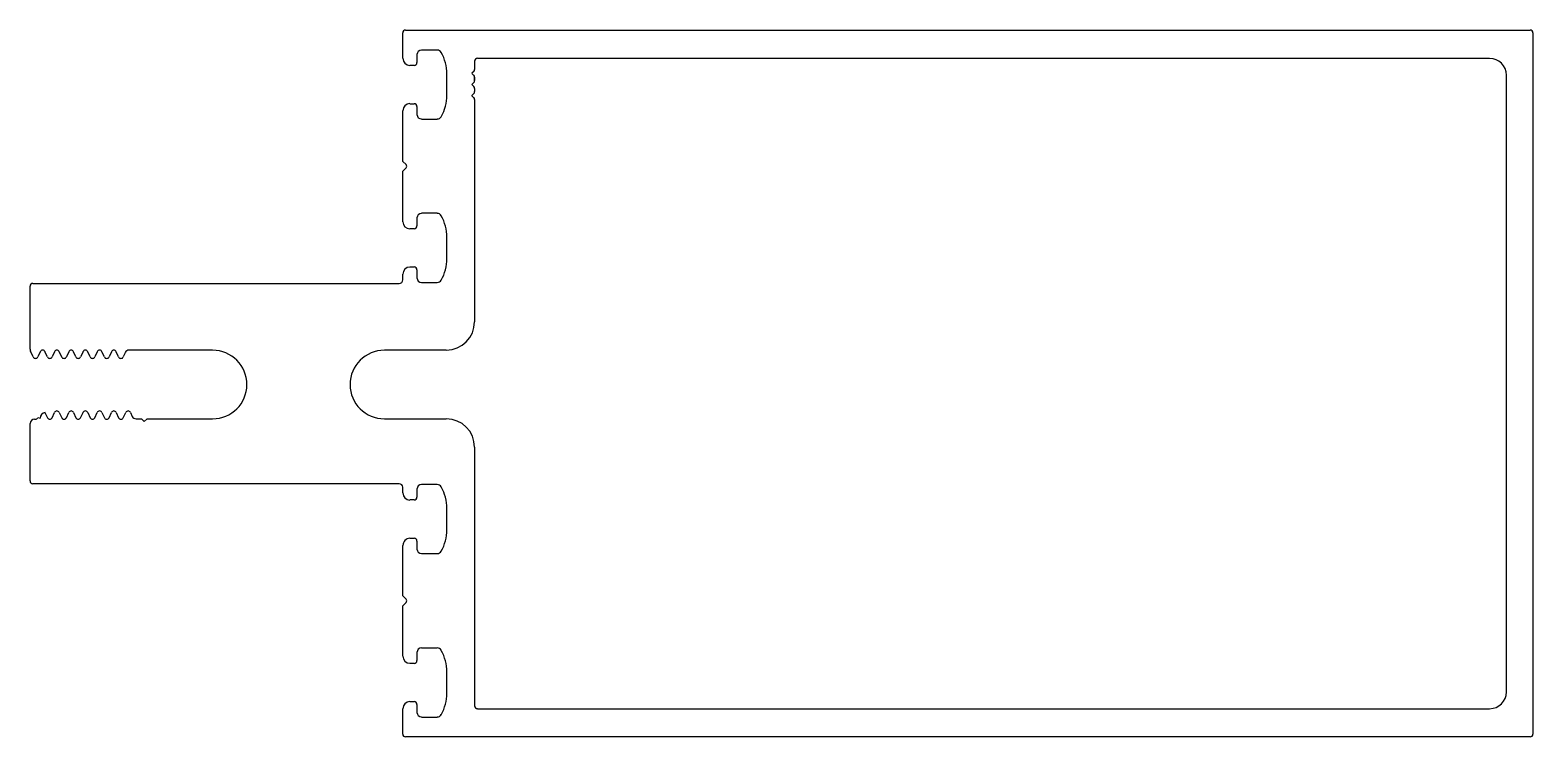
# Model space of a CAD drawing. Extents: x -84 to 51, y 0 to 64.
import ezdxf

# ---------------------------------------------------------------- set-up
doc = ezdxf.new("R2010")
doc.units = 0
doc.layers.get('0').update_dxf_attribs({"linetype": 'CONTINUOUS'})
doc.layers.add('1', color=7, linetype='CONTINUOUS')

msp = doc.modelspace()

# ---------------------------------------------------------------- linework, layer by layer
at = {"color": 7}
for p, q in [((-50.59, 63.69), (50.51, 63.69)), ((-50.84, 61.16), (-50.84, 63.44)), ((50.76, 63.44), (50.76, 0.45)), ((-49.57, 61.49), (-49.57, 60.77)), ((-47.74, 61.9), (-49.16, 61.9)), ((-49.82, 60.52), (-50.2, 60.52)), ((-46.88, 57.84), (-46.88, 59.76)), ((-50.2, 57.08), (-49.82, 57.08)), ((-49.57, 56.83), (-49.57, 56.11)), ((-50.84, 51.9), (-50.84, 56.45)), ((-49.16, 55.7), (-47.74, 55.7)), ((-50.55, 51.61), (-50.84, 51.9)), ((-50.84, 51.03), (-50.55, 51.32)), ((-50.84, 46.48), (-50.84, 51.03)), ((-49.57, 46.82), (-49.57, 46.1)), ((-47.74, 47.23), (-49.16, 47.23)), ((-49.82, 45.85), (-50.2, 45.85)), ((-46.88, 43.16), (-46.88, 45.09)), ((-50.2, 42.41), (-49.82, 42.41)), ((-49.57, 42.16), (-49.57, 41.43)), ((-84.35, 35.02), (-84.35, 40.69)), ((-84.1, 40.94), (-51.16, 40.94)), ((-50.84, 41.25), (-50.84, 41.77)), ((-49.16, 41.03), (-47.74, 41.03)), ((-84.07, 34.33), (-84.32, 34.86)), ((-83.43, 34.8), (-83.65, 34.33)), ((-82.79, 34.33), (-83.01, 34.8)), ((-82.15, 34.8), (-82.37, 34.33)), ((-81.51, 34.33), (-81.73, 34.8)), ((-80.87, 34.8), (-81.09, 34.33)), ((-80.23, 34.33), (-80.45, 34.8)), ((-79.59, 34.8), (-79.81, 34.33)), ((-78.95, 34.33), (-79.17, 34.8)), ((-78.31, 34.8), (-78.53, 34.33)), ((-77.67, 34.33), (-77.89, 34.8)), ((-77.03, 34.8), (-77.25, 34.33)), ((-76.39, 34.33), (-76.61, 34.8)), ((-75.79, 34.71), (-75.97, 34.33)), ((-67.94, 34.94), (-75.45, 34.94)), ((-83.95, 28.74), (-83.87, 28.74)), ((-83.64, 28.88), (-83.43, 28.82)), ((-83.01, 29.34), (-82.79, 28.87)), ((-82.37, 28.87), (-82.15, 29.34)), ((-81.73, 29.34), (-81.51, 28.87)), ((-81.09, 28.87), (-80.87, 29.34)), ((-80.45, 29.34), (-80.23, 28.87)), ((-79.81, 28.87), (-79.59, 29.34)), ((-79.17, 29.34), (-78.95, 28.87)), ((-78.53, 28.87), (-78.31, 29.34)), ((-77.89, 29.34), (-77.67, 28.87)), ((-77.25, 28.87), (-77.03, 29.34)), ((-76.61, 29.34), (-76.39, 28.87)), ((-75.97, 28.87), (-75.75, 29.34)), ((-75.33, 29.34), (-75.17, 28.99)), ((-74.82, 28.77), (-74.34, 28.77)), ((-74.34, 28.77), (-74.09, 28.52)), ((-74.09, 28.52), (-73.83, 28.77)), ((-73.83, 28.77), (-67.94, 28.77)), ((-84.35, 23.19), (-84.35, 28.34)), ((-51.16, 22.94), (-84.1, 22.94)), ((-50.84, 22.11), (-50.84, 22.62)), ((-49.57, 22.45), (-49.57, 21.73)), ((-47.74, 22.86), (-49.16, 22.86)), ((-49.82, 21.48), (-50.2, 21.48)), ((-46.88, 18.8), (-46.88, 20.72)), ((-50.2, 18.04), (-49.82, 18.04)), ((-49.57, 17.79), (-49.57, 17.07)), ((-50.84, 12.86), (-50.84, 17.4)), ((-49.16, 16.66), (-47.74, 16.66)), ((-50.55, 12.56), (-50.84, 12.86)), ((-50.84, 11.98), (-50.55, 12.28)), ((-50.84, 7.44), (-50.84, 11.98)), ((-47.74, 8.18), (-49.16, 8.18)), ((-49.82, 6.8), (-50.2, 6.8)), ((-49.57, 7.78), (-49.57, 7.05)), ((-46.88, 4.12), (-46.88, 6.04)), ((-50.84, 0.45), (-50.84, 2.73)), ((-50.2, 3.36), (-49.82, 3.36)), ((-49.57, 3.11), (-49.57, 2.39)), ((-49.16, 1.98), (-47.74, 1.98)), ((50.51, 0.19), (-50.59, 0.19))]:
    msp.add_line(p, q, dxfattribs=at)
for centre, radius, start, end in [((-50.59, 63.44), 0.254, 90, 180), ((50.51, 63.44), 0.254, 360, 90), ((-50.2, 61.16), 0.635, 180, 270), ((-49.16, 61.49), 0.406, 90, 180), ((-47.74, 61.49), 0.406, 29.1597, 89.9996), ((-50.84, 59.76), 3.96, 359.9999, 29.16), ((-49.82, 60.77), 0.25, 270, 360), ((-50.2, 56.45), 0.635, 90, 180), ((-49.82, 56.83), 0.25, 0, 90), ((-50.84, 57.84), 3.96, 330.8408, 0.0004), ((-49.16, 56.11), 0.406, 180, 270), ((-47.74, 56.11), 0.406, 269.9984, 330.8387), ((-50.69, 51.46), 0.203, 315, 45), ((-50.2, 46.48), 0.635, 180, 270), ((-49.82, 46.1), 0.25, 270, 360), ((-49.16, 46.82), 0.406, 90, 180), ((-47.74, 46.82), 0.406, 29.1597, 89.9996), ((-50.84, 45.09), 3.96, 359.9999, 29.16), ((-50.2, 41.77), 0.635, 90, 180), ((-49.82, 42.16), 0.25, 360, 90), ((-50.84, 43.16), 3.96, 330.8408, 0.0004), ((-84.1, 40.69), 0.25, 90, 180), ((-51.16, 41.25), 0.317, 270, 360), ((-49.16, 41.43), 0.406, 180, 270), ((-47.74, 41.43), 0.406, 269.9984, 330.8387), ((-83.97, 35.02), 0.381, 180, 204.675), ((-83.86, 34.43), 0.234, 204.675, 335.325), ((-83.22, 34.7), 0.234, 24.675, 155.325), ((-82.58, 34.43), 0.234, 204.675, 335.325), ((-81.94, 34.7), 0.234, 24.675, 155.325), ((-81.3, 34.43), 0.234, 204.675, 335.325), ((-80.66, 34.7), 0.234, 24.675, 155.325), ((-80.02, 34.43), 0.234, 204.675, 335.325), ((-79.38, 34.7), 0.234, 24.675, 155.325), ((-78.74, 34.43), 0.234, 204.675, 335.325), ((-78.1, 34.7), 0.234, 24.675, 155.325), ((-77.46, 34.43), 0.234, 204.675, 335.325), ((-76.82, 34.7), 0.234, 24.675, 155.325), ((-76.18, 34.43), 0.234, 204.675, 335.325), ((-75.45, 34.56), 0.381, 90, 155.325), ((-67.94, 31.85), 3.08, 270, 90), ((-83.95, 28.34), 0.4, 90, 180), ((-83.87, 28.99), 0.254, 270, 335.325), ((-82.95, 28.86), 0.482, 96.5974, 184.9057), ((-82.58, 28.97), 0.234, 204.675, 335.325), ((-81.94, 29.24), 0.234, 24.675, 155.325), ((-81.3, 28.97), 0.234, 204.675, 335.325), ((-80.66, 29.24), 0.234, 24.675, 155.325), ((-80.02, 28.97), 0.234, 204.675, 335.325), ((-79.38, 29.24), 0.234, 24.675, 155.325), ((-78.74, 28.97), 0.234, 204.675, 335.325), ((-78.1, 29.24), 0.234, 24.675, 155.325), ((-77.46, 28.97), 0.234, 204.675, 335.325), ((-76.82, 29.24), 0.234, 24.675, 155.325), ((-76.18, 28.97), 0.234, 204.675, 335.325), ((-75.54, 29.24), 0.234, 24.675, 155.325), ((-74.82, 29.15), 0.381, 204.675, 270), ((-84.1, 23.19), 0.25, 180, 270), ((-51.16, 22.62), 0.318, 0, 90), ((-50.2, 22.11), 0.635, 180, 270), ((-49.82, 21.73), 0.25, 270, 360), ((-49.16, 22.45), 0.406, 90, 180), ((-47.74, 22.45), 0.406, 29.1613, 90.0016), ((-50.84, 20.72), 3.96, 359.9996, 29.1592), ((-50.2, 17.4), 0.635, 89.9999, 180), ((-49.82, 17.79), 0.25, 360, 90), ((-50.84, 18.8), 3.96, 330.84, 0.0001), ((-49.16, 17.07), 0.406, 180, 270), ((-47.74, 17.07), 0.406, 270.0004, 330.8403), ((-50.69, 12.42), 0.203, 315, 45), ((-49.16, 7.78), 0.406, 90, 180), ((-47.74, 7.78), 0.406, 29.1613, 90.0016), ((-50.2, 7.44), 0.635, 180, 270), ((-49.82, 7.05), 0.25, 270, 0), ((-50.84, 6.04), 3.96, 359.9996, 29.1592), ((-50.84, 4.12), 3.96, 330.84, 0.0001), ((-50.2, 2.73), 0.635, 90, 180), ((-49.82, 3.11), 0.25, 360, 90), ((-49.16, 2.39), 0.406, 180, 270), ((-47.74, 2.39), 0.406, 270.0004, 330.8403), ((-50.59, 0.45), 0.254, 180, 270), ((50.51, 0.45), 0.254, 270, 360)]:
    msp.add_arc(centre, radius, start, end, dxfattribs=at)
at = {"layer": '1', "color": 7}
for p, q in [((-44.39, 60.9), (-44.39, 60.15)), ((46.87, 61.15), (-44.13, 61.15)), ((-44.46, 59.98), (-44.63, 59.81)), ((-44.63, 59.8), (-44.46, 59.62)), ((-44.39, 60.15), (-44.39, 60.15)), ((48.37, 32.32), (48.37, 59.65)), ((-44.46, 58.98), (-44.63, 58.81)), ((-44.63, 58.8), (-44.46, 58.62)), ((-44.39, 59.45), (-44.39, 59.15)), ((-44.39, 59.15), (-44.39, 59.45)), ((-44.39, 59.45), (-44.39, 59.15)), ((-44.39, 59.15), (-44.39, 59.45)), ((-44.39, 59.45), (-44.39, 59.15)), ((-44.39, 58.45), (-44.39, 58.16)), ((-44.46, 57.98), (-44.63, 57.81)), ((-44.63, 57.8), (-44.46, 57.62)), ((-44.39, 57.45), (-44.39, 37.48)), ((-44.39, 37.48), (-44.39, 37.48)), ((-46.93, 34.94), (-52.5, 34.94)), ((48.37, 4.23), (48.37, 32.32)), ((48.37, 32.32), (48.37, 32.32)), ((-52.5, 28.77), (-46.93, 28.77)), ((-44.39, 26.23), (-44.39, 2.99)), ((-44.13, 2.73), (46.87, 2.73))]:
    msp.add_line(p, q, dxfattribs=at)
for centre, radius, start, end in [((-44.13, 60.9), 0.254, 90, 180), ((46.87, 59.65), 1.5, 360, 90), ((-44.63, 59.8), 0.008, 135, 225), ((-44.64, 60.15), 0.25, 315, 360), ((-44.64, 59.45), 0.25, 0, 45), ((-44.63, 58.8), 0.008, 135, 225), ((-44.64, 59.15), 0.25, 315, 360), ((-44.64, 58.45), 0.25, 360, 45), ((-44.64, 58.16), 0.25, 315, 360), ((-44.63, 57.8), 0.008, 135, 225), ((-44.64, 57.45), 0.25, 0, 45), ((-46.93, 37.48), 2.54, 270, 360), ((-52.5, 31.85), 3.08, 90, 270), ((-46.93, 26.23), 2.54, 0, 90), ((46.87, 4.23), 1.5, 270, 0), ((-44.13, 2.99), 0.254, 180, 270)]:
    msp.add_arc(centre, radius, start, end, dxfattribs=at)

doc.saveas('drawing.dxf')
